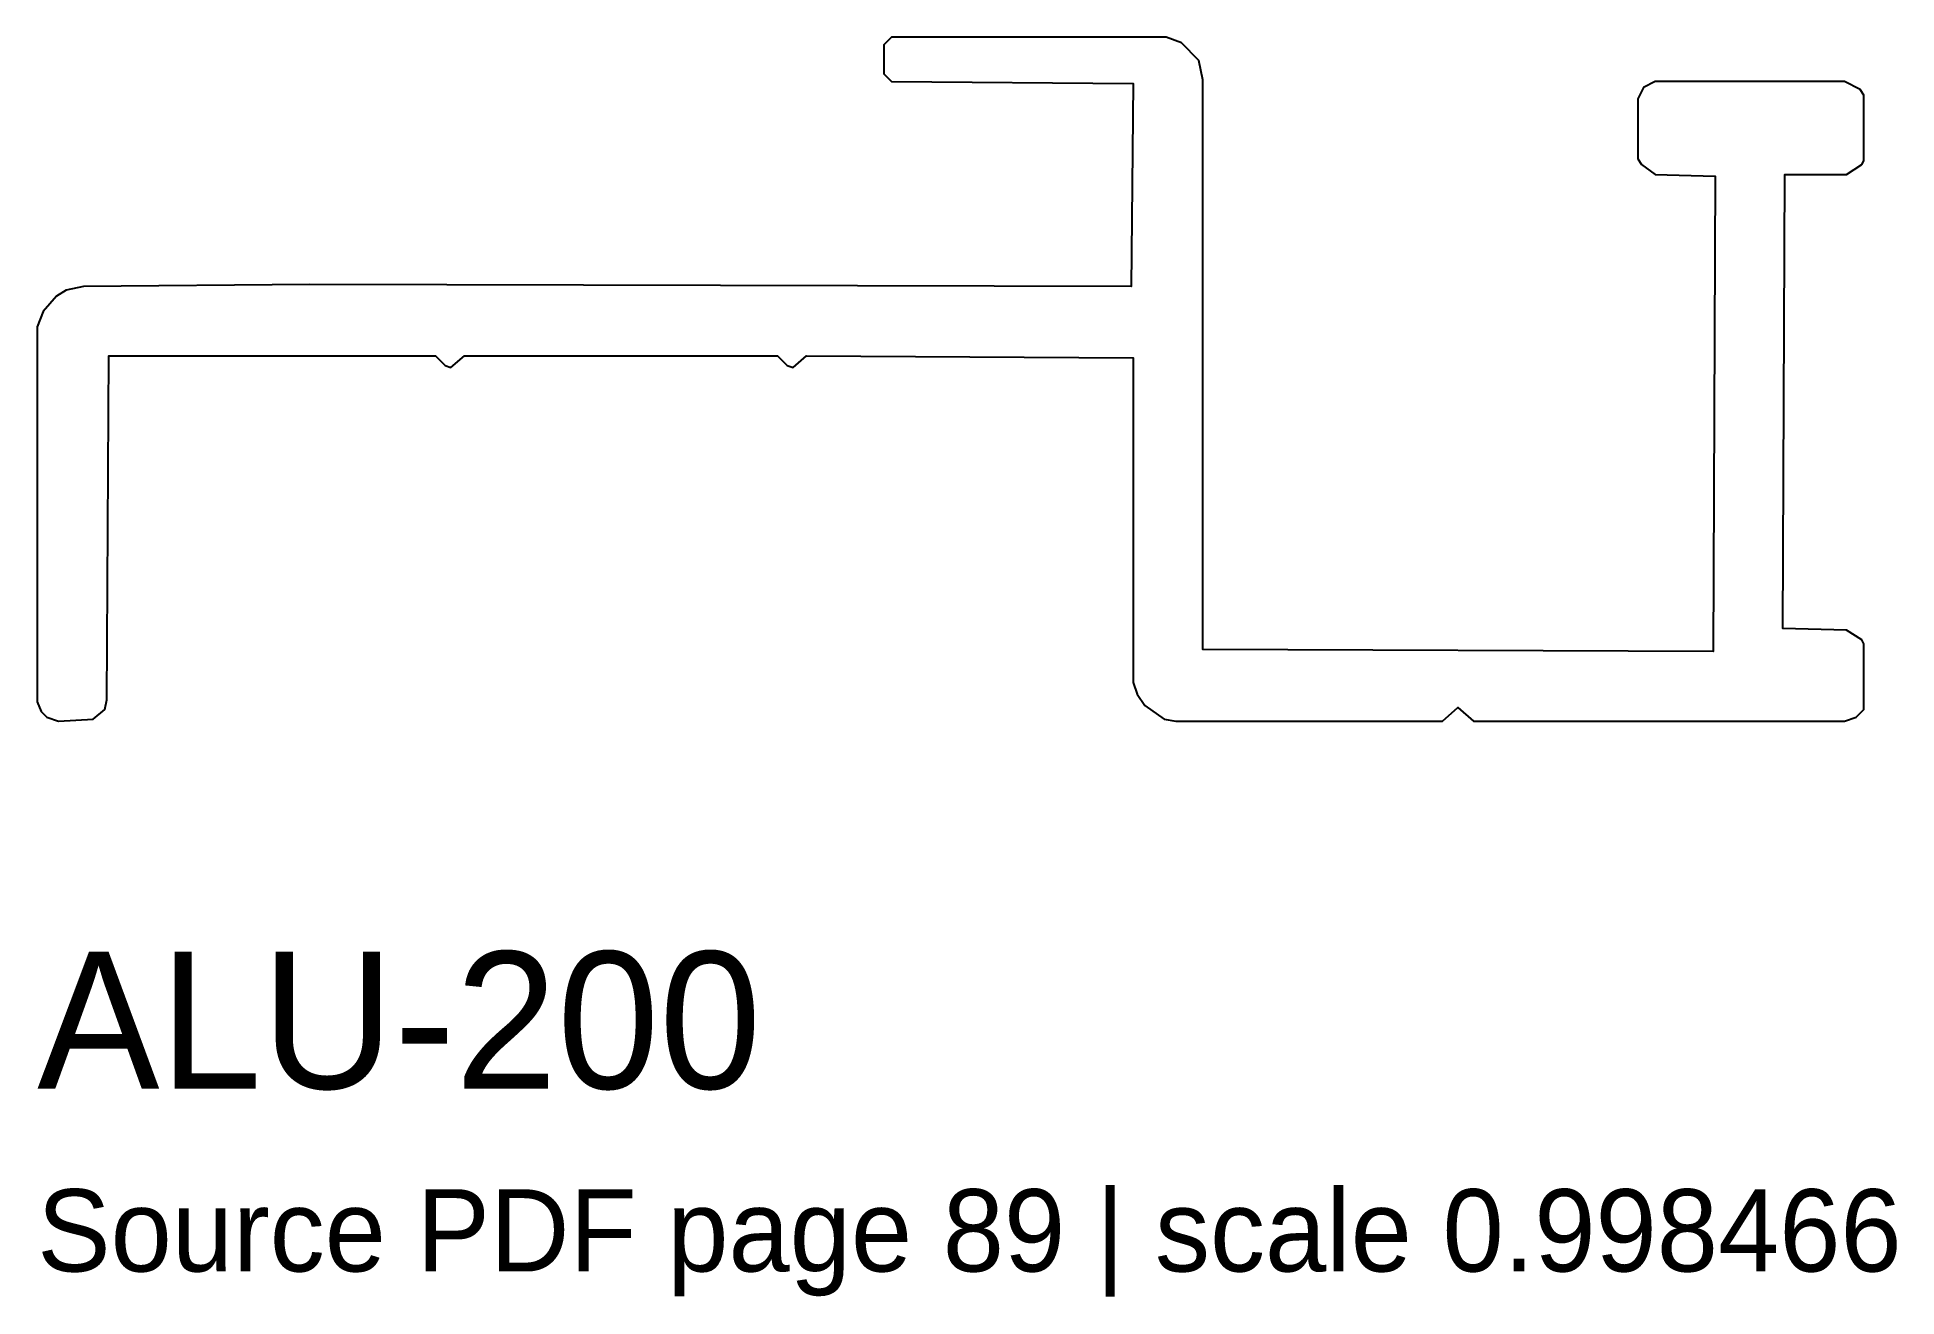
# Model space of a CAD drawing. Header units: millimetres. Extents: x 0 to 40.7, y -12.6 to 15.
import ezdxf

# ---------------------------------------------------------------- set-up
doc = ezdxf.new("R2010")
doc.units = ezdxf.units.MM
doc.layers.add('INFO', color=7, linetype='Continuous')
doc.layers.add('PROFILE', color=7, linetype='Continuous')

msp = doc.modelspace()

# ---------------------------------------------------------------- linework, layer by layer
at = {"layer": 'PROFILE'}
msp.add_lwpolyline([(0, 8.665), (0, 0.465), (0.085, 0.254), (0.211, 0.127), (0.465, 0.042), (1.226, 0.085), (1.479, 0.296), (1.522, 0.507), (1.564, 8.031), (8.707, 8.031), (8.919, 7.82), (9.045, 7.777), (9.341, 8.031), (16.189, 8.031), (16.4, 7.82), (16.527, 7.777), (16.823, 8.031), (23.966, 7.989), (23.966, 0.888), (24.051, 0.634), (24.22, 0.38), (24.642, 0.085), (24.896, 0.042), (30.729, 0.042), (31.067, 0.338), (31.405, 0.042), (39.521, 0.042), (39.775, 0.127), (39.944, 0.296), (39.944, 1.733), (39.901, 1.818), (39.563, 2.029), (38.168, 2.071), (38.211, 12.004), (39.563, 12.004), (39.901, 12.216), (39.944, 12.3), (39.944, 13.737), (39.859, 13.864), (39.521, 14.033), (35.379, 14.033), (35.125, 13.906), (34.998, 13.653), (34.998, 12.342), (35.083, 12.216), (35.379, 12.004), (36.689, 11.962), (36.647, 1.564), (25.488, 1.606), (25.488, 14.075), (25.403, 14.498), (25.023, 14.878), (24.685, 15.005), (18.683, 15.005), (18.514, 14.836), (18.514, 14.202), (18.683, 14.033), (23.966, 13.991), (23.924, 9.553), (5.96, 9.595), (1.014, 9.553), (0.634, 9.468), (0.423, 9.341), (0.127, 9.003)], close=True, dxfattribs=at)

# ---------------------------------------------------------------- texts
at = {"layer": 'INFO'}
for s, height, p in [('ALU-200', 3, (0, -8)), ('Source PDF page 89 | scale 0.998466', 1.8, (0, -12))]:
    msp.add_text(s, height=height, dxfattribs=at).set_placement(p)

doc.saveas('drawing.dxf')
